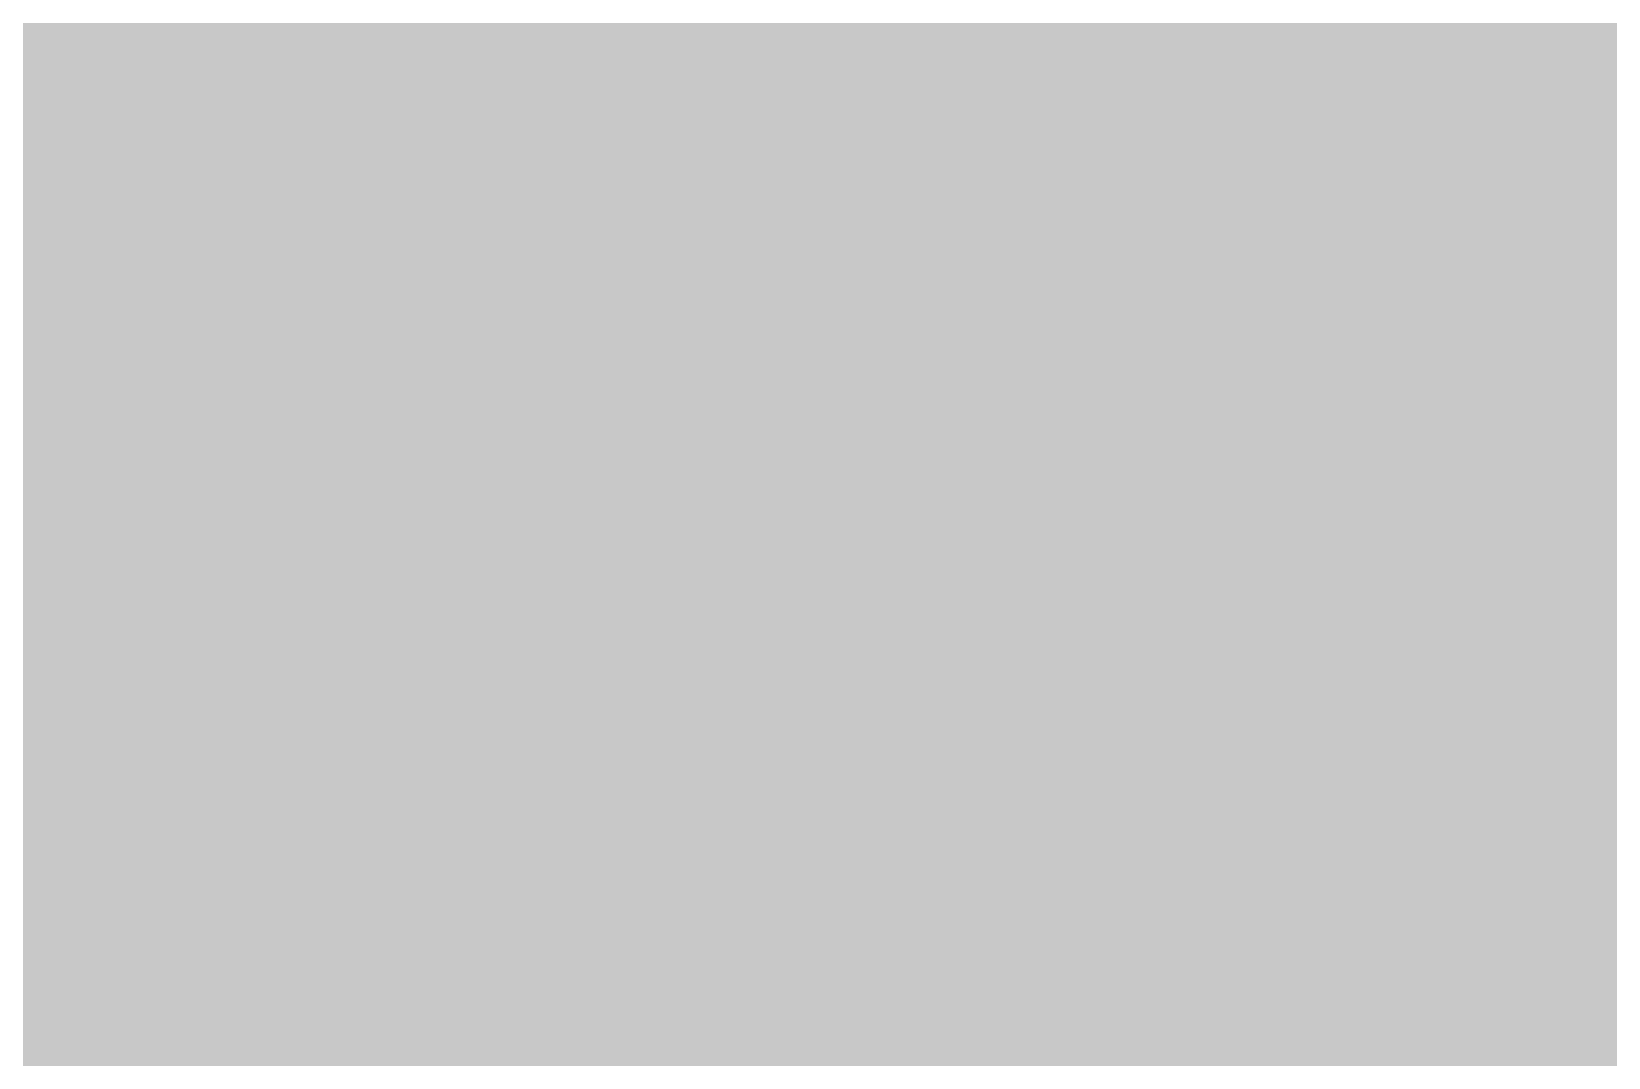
# Model space of a CAD drawing. Header units: millimetres. Extents: x 855 to 55508, y -2517 to 10900.
# Drawn here: x 27823.0081 to 27823.3087, y 49.6526 to 49.8481 of the extents above; entities that cross this region are included whole.
import ezdxf

# ---------------------------------------------------------------- set-up
doc = ezdxf.new("R2010")
doc.units = ezdxf.units.MM
doc.layers.add('A-GENM', color=7, linetype='Continuous', lineweight=9)

# ---------------------------------------------------------------- blocks, each defined once
blk = doc.blocks.new('Плинтус - Плинтус светлый _сад_-32860329-Развертка 1_68-2')
at = {"layer": 'A-GENM'}
h = blk.add_hatch(color=256, dxfattribs=at)
h.paths.add_polyline_path([(-600.65013, 0), (-525.81388, 0), (-525.81388, 50), (-1978.97935, 50), (-1978.97935, 0), (-766.74516, 0)])
h.paths.add_polyline_path([(-10234.16165, 0), (-9156.31888, 0), (-9156.31888, 50), (-10364.00001, 50), (-10364.00001, 0)])
h.paths.add_polyline_path([(-9096.31888, 0), (-7786.31888, 0), (-7786.31888, 50), (-9096.31888, 50), (-9096.31888, 5.31084)])
h.paths.add_polyline_path([(-2038.97935, 0), (-2038.97935, 50), (-3348.97935, 50), (-3348.97935, 0), (-2095.50537, 0)])
h.paths.add_polyline_path([(-7726.31888, 0), (-7210.29823, 0), (-7210.29823, 50), (-7726.31888, 50)])
h.paths.add_polyline_path([(-7150.29823, 0), (-5840.29823, 0), (-5840.29823, 50), (-7150.29823, 50)])
h.paths.add_polyline_path([(-5780.29823, 0), (-5260.00001, 0), (-5260.00001, 50), (-5780.29823, 50)])
h.paths.add_polyline_path([(-5200.00001, 0), (-3890.00001, 0), (-3890.00001, 50), (-5200.00001, 50)])
h.paths.add_polyline_path([(-3408.97935, 0), (-3408.97935, 50), (-3830.00001, 50), (-3830.00001, 0), (-3424.26558, 0)])

msp = doc.modelspace()

# ---------------------------------------------------------------- block references
at = {"layer": 'A-GENM'}
msp.add_blockref('Плинтус - Плинтус светлый _сад_-32860329-Развертка 1_68-2', (36917.52357, 0), dxfattribs=at)

doc.saveas('drawing.dxf')
